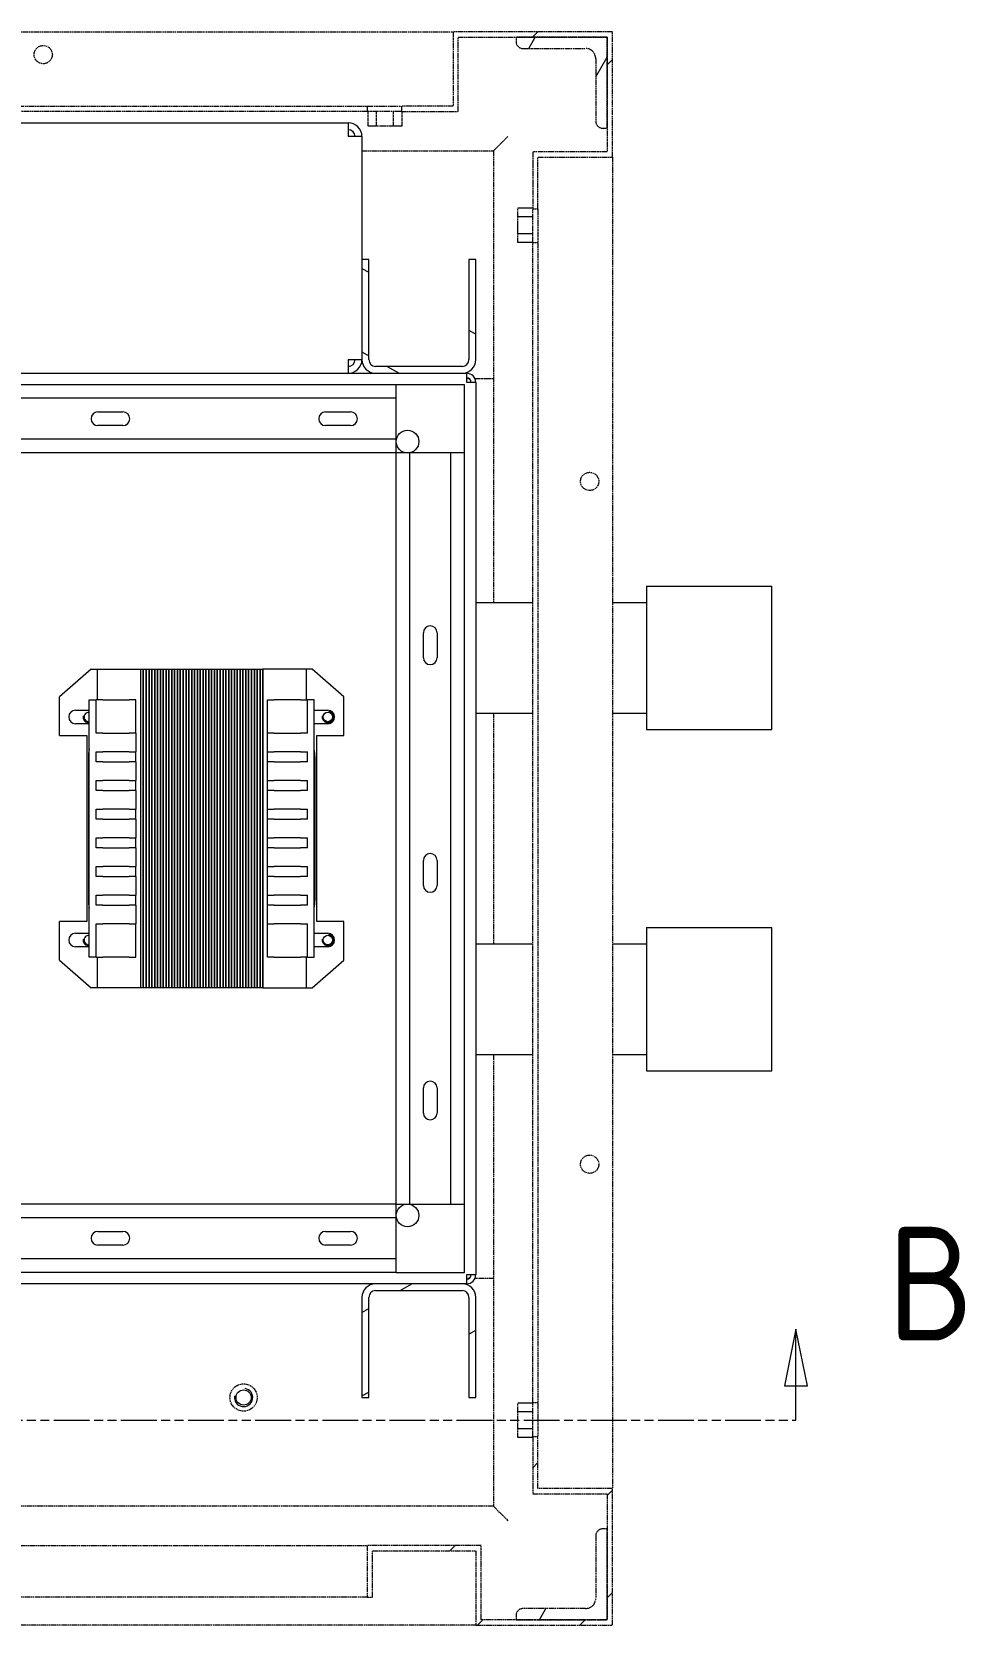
# Model space of a CAD drawing. Header units: millimetres. Extents: x 0 to 8410, y 0 to 5940.
# Drawn here: x 4252 to 4662, y 3684 to 4384 of the extents above; entities that cross this region are included whole.
import ezdxf

# ---------------------------------------------------------------- set-up
doc = ezdxf.new("R2010")
doc.units = ezdxf.units.MM
doc.header["$LTSCALE"] = 10
doc.linetypes.add('CHAIN', pattern=[0.3543, 0.2362, -0.0295, 0.0591, -0.0295])
doc.linetypes.add('DOUBLE_DASH_CHAIN', pattern=[1.2403, 0.6614, -0.0827, 0.1654, -0.0827, 0.1654, -0.0827])
for name, color, linetype, lineweight, true_color in [('가시적인 것(ISO)', 3, 'Continuous', 5, 0x00ff00), ('가시적인 좁은 것(ISO)', 3, 'Continuous', 5, 0x00ff00), ('참조(ISO)', 6, 'DOUBLE_DASH_CHAIN', 5, 0xff00ff)]:
    doc.layers.add(name, color=color, linetype=linetype, lineweight=lineweight, true_color=true_color)
doc.layers.add('단면선(ISO)', color=7, linetype='CHAIN', lineweight=5)
doc.layers.add('해치(ISO)', color=7, linetype='Continuous', lineweight=5)
doc.styles.add('부품번호텍스트_PSTEK_POSCO', font='isocp.shx')

# ---------------------------------------------------------------- blocks, each defined once
blk = doc.blocks.new('2dTransSection1')
at = {"layer": '단면선(ISO)', "linetype": 'Continuous'}
for p, q in [((458.761, 381.45), (458.261, 378.95)), ((458.761, 378.95), (458.761, 381.45)), ((459.261, 378.95), (458.761, 381.45)), ((458.261, 378.95), (459.261, 378.95)), ((458.761, 377.45), (458.761, 378.95)), ((458.601, 377.45), (458.761, 377.45))]:
    blk.add_line(p, q, dxfattribs=at)
at = {"layer": '단면선(ISO)', "linetype": 'DOUBLE_DASH_CHAIN', "ltscale": 0.237772}
blk.add_line((311.147, 377.45), (458.761, 377.45), dxfattribs=at)
at = {"layer": '단면선(ISO)', "linetype": 'Continuous', "flags": 128}
blk.add_lwpolyline([(459.261, 378.95), (458.761, 381.45), (458.261, 378.95), (459.261, 378.95)], dxfattribs=at)
at = {"layer": '단면선(ISO)'}
blk.add_solid([(459.261, 378.95), (458.761, 381.45), (458.261, 378.95), (459.261, 378.95)], dxfattribs=at)
at = {"layer": '단면선(ISO)', "insert": (462.781, 380.95), "char_height": 5, "attachment_point": 7, "style": '부품번호텍스트_PSTEK_POSCO'}
blk.add_mtext('B', dxfattribs=at)

msp = doc.modelspace()

# ---------------------------------------------------------------- hatches: boundary and pattern name
at = {"layer": '해치(ISO)'}
h = msp.add_hatch(dxfattribs=at)
h.set_pattern_fill('ANSI31', color=256, scale=254, style=0)
h.set_pattern_definition([(45, (0, 0), (-22.45064, 22.45064), [])])
h.paths.add_polyline_path([(4439.29, 4349.43), (4439.29, 4382.13), (4464.69, 4382.13), (4504.69, 4382.13), (4504.69, 4342.13), (4504.69, 4331.73), (4471.99, 4331.73), (4471.99, 4306.73), (4474.29, 4306.73), (4474.29, 4329.43), (4506.99, 4329.43), (4506.99, 4384.43), (4436.99, 4384.43), (4436.99, 4351.73), (4414.29, 4351.73), (4414.29, 4349.43)])
h.paths.add_polyline_path([(3241.99, 4331.73), (3209.29, 4331.73), (3209.29, 4342.13), (3209.29, 4382.13), (3249.29, 4382.13), (3274.69, 4382.13), (3274.69, 4349.43), (3299.69, 4349.43), (3299.69, 4351.73), (3276.99, 4351.73), (3276.99, 4384.43), (3206.99, 4384.43), (3206.99, 4329.43), (3239.69, 4329.43), (3239.69, 4306.73), (3241.99, 4306.73)])
h.paths.add_polyline_path([(4449.29, 3686.73), (4449.29, 3719.43), (4399.29, 3719.43), (4399.29, 3696.73), (4401.59, 3696.73), (4401.59, 3717.13), (4446.99, 3717.13), (4446.99, 3684.43), (4506.99, 3684.43), (4506.99, 3744.43), (4474.29, 3744.43), (4474.29, 3767.13), (4471.99, 3767.13), (4471.99, 3742.13), (4504.69, 3742.13), (4504.69, 3726.73), (4504.69, 3686.73), (4464.69, 3686.73)])
h.paths.add_polyline_path([(3264.69, 3719.43), (3264.69, 3686.73), (3249.29, 3686.73), (3209.29, 3686.73), (3209.29, 3726.73), (3209.29, 3742.13), (3241.99, 3742.13), (3241.99, 3767.13), (3239.69, 3767.13), (3239.69, 3744.43), (3206.99, 3744.43), (3206.99, 3684.43), (3266.99, 3684.43), (3266.99, 3717.13), (3312.39, 3717.13), (3312.39, 3696.73), (3314.69, 3696.73), (3314.69, 3719.43), (3299.69, 3719.43)])
h = msp.add_hatch(dxfattribs=at)
h.set_pattern_fill('ANSI31', color=256, scale=254, angle=14.99998, style=0)
h.set_pattern_definition([(60, (0, 0), (-27.4963, 15.87501), [])])
edge = h.paths.add_edge_path()
edge.add_line((3209.29, 3686.73), (3249.29, 3686.73))
edge.add_line((3249.29, 3686.73), (3249.29, 3688.73))
edge.add_ellipse((3246.29, 3688.73), major_axis=(3, 0), ratio=1, start_angle=0, end_angle=90)
edge.add_line((3246.29, 3691.73), (3218.79, 3691.73))
edge.add_ellipse((3218.79, 3696.23), major_axis=(0, -4.5), ratio=1, start_angle=270, end_angle=360, ccw=False)
edge.add_line((3214.29, 3696.23), (3214.29, 3723.73))
edge.add_ellipse((3211.29, 3723.73), major_axis=(3, 0), ratio=1, start_angle=0, end_angle=90)
edge.add_line((3211.29, 3726.73), (3209.29, 3726.73))
edge.add_line((3209.29, 3726.73), (3209.29, 3686.73))
edge = h.paths.add_edge_path()
edge.add_ellipse((4495.19, 3696.23), major_axis=(4.5, 0), ratio=1, start_angle=270, end_angle=360)
edge.add_line((4499.69, 3696.23), (4499.69, 3723.73))
edge.add_ellipse((4502.69, 3723.73), major_axis=(0, 3), ratio=1, start_angle=0, end_angle=90, ccw=False)
edge.add_line((4502.69, 3726.73), (4504.69, 3726.73))
edge.add_line((4504.69, 3726.73), (4504.69, 3686.73))
edge.add_line((4504.69, 3686.73), (4464.69, 3686.73))
edge.add_line((4464.69, 3686.73), (4464.69, 3688.73))
edge.add_ellipse((4467.69, 3688.73), major_axis=(0, 3), ratio=1, start_angle=0, end_angle=90, ccw=False)
edge.add_line((4467.69, 3691.73), (4495.19, 3691.73))
edge = h.paths.add_edge_path()
edge.add_ellipse((3218.79, 4372.63), major_axis=(-4.5, 0), ratio=1, start_angle=270, end_angle=360)
edge.add_line((3214.29, 4372.63), (3214.29, 4345.13))
edge.add_ellipse((3211.29, 4345.13), major_axis=(0, -3), ratio=1, start_angle=0, end_angle=90, ccw=False)
edge.add_line((3211.29, 4342.13), (3209.29, 4342.13))
edge.add_line((3209.29, 4342.13), (3209.29, 4382.13))
edge.add_line((3209.29, 4382.13), (3249.29, 4382.13))
edge.add_line((3249.29, 4382.13), (3249.29, 4380.13))
edge.add_ellipse((3246.29, 4380.13), major_axis=(0, -3), ratio=1, start_angle=0, end_angle=90, ccw=False)
edge.add_line((3246.29, 4377.13), (3218.79, 4377.13))
edge = h.paths.add_edge_path()
edge.add_line((4467.69, 4377.13), (4495.19, 4377.13))
edge.add_ellipse((4495.19, 4372.63), major_axis=(0, 4.5), ratio=1, start_angle=270, end_angle=360, ccw=False)
edge.add_line((4499.69, 4372.63), (4499.69, 4345.13))
edge.add_ellipse((4502.69, 4345.13), major_axis=(-3, 0), ratio=1, start_angle=0, end_angle=90)
edge.add_line((4502.69, 4342.13), (4504.69, 4342.13))
edge.add_line((4504.69, 4342.13), (4504.69, 4382.13))
edge.add_line((4504.69, 4382.13), (4464.69, 4382.13))
edge.add_line((4464.69, 4382.13), (4464.69, 4380.13))
edge.add_ellipse((4467.69, 4380.13), major_axis=(-3, 0), ratio=1, start_angle=0, end_angle=90)
h = msp.add_hatch(dxfattribs=at)
h.set_pattern_fill('ANSI31', color=256, scale=254, angle=105.00025, style=0)
h.set_pattern_definition([(150.00025, (0, 0), (-15.87488, -27.49637), [])])
edge = h.paths.add_edge_path()
edge.add_line((4399.99, 4284.43), (4396.99, 4284.43))
edge.add_line((4396.99, 4284.43), (4396.99, 4240.43))
edge.add_ellipse((4402.99, 4240.43), major_axis=(-6, 0), ratio=1, start_angle=0, end_angle=90)
edge.add_line((4402.99, 4234.43), (4440.99, 4234.43))
edge.add_ellipse((4440.99, 4240.43), major_axis=(0, -6), ratio=1, start_angle=0, end_angle=90)
edge.add_line((4446.99, 4240.43), (4446.99, 4284.43))
edge.add_line((4446.99, 4284.43), (4443.99, 4284.43))
edge.add_line((4443.99, 4284.43), (4443.99, 4240.43))
edge.add_ellipse((4440.99, 4240.43), major_axis=(3, 0), ratio=1, start_angle=270, end_angle=360, ccw=False)
edge.add_line((4440.99, 4237.43), (4402.99, 4237.43))
edge.add_ellipse((4402.99, 4240.43), major_axis=(0, -3), ratio=1, start_angle=270, end_angle=360, ccw=False)
edge.add_line((4399.99, 4240.43), (4399.99, 4284.43))
h = msp.add_hatch(dxfattribs=at)
h.set_pattern_fill('ANSI31', color=256, scale=254, angle=-14.99998, style=0)
h.set_pattern_definition([(30, (0, 0), (-15.87501, 27.4963), [])])
edge = h.paths.add_edge_path()
edge.add_line((4443.99, 3784.43), (4446.99, 3784.43))
edge.add_line((4446.99, 3784.43), (4446.99, 3828.43))
edge.add_ellipse((4440.99, 3828.43), major_axis=(6, 0), ratio=1, start_angle=0, end_angle=90)
edge.add_line((4440.99, 3834.43), (4402.99, 3834.43))
edge.add_ellipse((4402.99, 3828.43), major_axis=(0, 6), ratio=1, start_angle=0, end_angle=90)
edge.add_line((4396.99, 3828.43), (4396.99, 3784.43))
edge.add_line((4396.99, 3784.43), (4399.99, 3784.43))
edge.add_line((4399.99, 3784.43), (4399.99, 3828.43))
edge.add_ellipse((4402.99, 3828.43), major_axis=(-3, 0), ratio=1, start_angle=270, end_angle=360, ccw=False)
edge.add_line((4402.99, 3831.43), (4440.99, 3831.43))
edge.add_ellipse((4440.99, 3828.43), major_axis=(0, 3), ratio=1, start_angle=270, end_angle=360, ccw=False)
edge.add_line((4443.99, 3828.43), (4443.99, 3784.43))

# ---------------------------------------------------------------- linework, layer by layer
at = {"layer": '가시적인 것(ISO)'}
for p, q in [((4164.59, 4344.43), (4390.99, 4344.43)), ((4390.99, 4344.43), (4390.99, 4338.43)), ((4396.99, 4338.43), (4390.99, 4338.43)), ((4396.99, 4338.43), (4396.99, 4284.43)), ((4399.99, 4284.43), (4396.99, 4284.43)), ((4396.99, 4284.43), (4396.99, 4240.43)), ((4399.99, 4240.43), (4399.99, 4284.43)), ((4446.99, 4284.43), (4443.99, 4284.43)), ((4443.99, 4284.43), (4443.99, 4240.43)), ((4446.99, 4240.43), (4446.99, 4284.43)), ((4390.99, 4240.43), (4396.99, 4240.43)), ((4390.99, 4240.43), (4390.99, 4234.43)), ((4440.99, 4237.43), (4402.99, 4237.43)), ((3310.99, 4234.43), (4402.99, 4234.43)), ((4411.99, 4229.43), (3861.99, 4229.43)), ((4402.99, 4234.43), (4440.99, 4234.43)), ((4441.99, 4229.43), (4411.99, 4229.43)), ((4411.99, 4223.43), (4411.99, 4229.43)), ((4440.99, 4234.43), (4442.99, 4234.43)), ((4441.99, 4199.43), (4441.99, 4229.43)), ((4442.99, 4230.43), (4442.99, 4234.43)), ((4446.99, 4230.43), (4442.99, 4230.43)), ((4446.99, 4230.43), (4446.99, 3838.43)), ((4411.99, 4223.43), (3861.99, 4223.43)), ((4411.99, 4205.43), (4411.99, 4223.43)), ((4280.99, 4217.43), (4291.99, 4217.43)), ((4380.99, 4217.43), (4391.99, 4217.43)), ((4291.99, 4211.43), (4280.99, 4211.43)), ((4391.99, 4211.43), (4380.99, 4211.43)), ((4411.99, 4205.43), (3861.99, 4205.43)), ((4411.99, 4199.43), (4411.99, 4205.43)), ((4411.99, 4199.43), (3861.99, 4199.43)), ((4417.99, 4199.43), (4411.99, 4199.43)), ((4411.99, 3869.43), (4411.99, 4199.43)), ((4435.99, 4199.43), (4417.99, 4199.43)), ((4417.99, 3869.43), (4417.99, 4199.43)), ((4441.99, 4199.43), (4435.99, 4199.43)), ((4435.99, 3869.43), (4435.99, 4199.43)), ((4441.99, 3869.43), (4441.99, 4199.43)), ((4521.99, 4140.93), (4521.99, 4077.93)), ((4521.99, 4140.93), (4576.99, 4140.93)), ((4576.99, 4077.93), (4576.99, 4140.93)), ((4446.99, 4133.73), (4471.99, 4133.73)), ((4506.99, 4133.73), (4521.99, 4133.73)), ((4423.99, 4109.43), (4423.99, 4120.43)), ((4429.99, 4120.43), (4429.99, 4109.43)), ((4278.09, 4104.43), (4264.09, 4092.23)), ((4278.09, 4104.43), (4280.69, 4104.43)), ((4280.69, 4104.43), (4299.69, 4104.43)), ((4280.69, 4104.43), (4280.69, 4090.93)), ((4299.69, 4104.43), (4299.69, 3964.43)), ((4299.69, 4104.43), (4300.94, 4104.43)), ((4300.94, 4104.43), (4302.19, 4104.43)), ((4300.94, 4104.43), (4300.94, 3964.43)), ((4300.94, 3964.43), (4300.94, 4104.43)), ((4302.19, 4104.43), (4303.44, 4104.43)), ((4302.19, 4104.43), (4302.19, 3964.43)), ((4302.19, 3964.43), (4302.19, 4104.43)), ((4303.44, 4104.43), (4304.69, 4104.43)), ((4303.44, 4104.43), (4303.44, 3964.43)), ((4303.44, 3964.43), (4303.44, 4104.43)), ((4304.69, 4104.43), (4305.94, 4104.43)), ((4304.69, 4104.43), (4304.69, 3964.43)), ((4304.69, 3964.43), (4304.69, 4104.43)), ((4305.94, 4104.43), (4307.19, 4104.43)), ((4305.94, 4104.43), (4305.94, 3964.43)), ((4305.94, 3964.43), (4305.94, 4104.43)), ((4307.19, 4104.43), (4308.44, 4104.43)), ((4307.19, 4104.43), (4307.19, 3964.43)), ((4307.19, 3964.43), (4307.19, 4104.43)), ((4308.44, 4104.43), (4309.69, 4104.43)), ((4308.44, 4104.43), (4308.44, 3964.43)), ((4308.44, 3964.43), (4308.44, 4104.43)), ((4309.69, 4104.43), (4310.94, 4104.43)), ((4309.69, 4104.43), (4309.69, 3964.43)), ((4309.69, 3964.43), (4309.69, 4104.43)), ((4310.94, 3964.43), (4310.94, 4104.43)), ((4310.95, 4104.43), (4312.2, 4104.43)), ((4310.95, 4104.43), (4310.95, 3964.43)), ((4312.2, 4104.43), (4313.45, 4104.43)), ((4312.2, 4104.43), (4312.2, 3964.43)), ((4312.2, 3964.43), (4312.2, 4104.43)), ((4313.45, 4104.43), (4314.7, 4104.43)), ((4313.45, 4104.43), (4313.45, 3964.43)), ((4313.45, 3964.43), (4313.45, 4104.43)), ((4314.7, 4104.43), (4315.95, 4104.43)), ((4314.7, 4104.43), (4314.7, 3964.43)), ((4314.7, 3964.43), (4314.7, 4104.43)), ((4315.95, 4104.43), (4317.2, 4104.43)), ((4315.95, 4104.43), (4315.95, 3964.43)), ((4315.95, 3964.43), (4315.95, 4104.43)), ((4317.2, 4104.43), (4318.45, 4104.43)), ((4317.2, 4104.43), (4317.2, 3964.43)), ((4317.2, 3964.43), (4317.2, 4104.43)), ((4318.45, 4104.43), (4319.7, 4104.43)), ((4318.45, 4104.43), (4318.45, 3964.43)), ((4318.45, 3964.43), (4318.45, 4104.43)), ((4319.7, 4104.43), (4320.95, 4104.43)), ((4319.7, 4104.43), (4319.7, 3964.43)), ((4319.7, 3964.43), (4319.7, 4104.43)), ((4320.95, 4104.43), (4322.2, 4104.43)), ((4320.95, 4104.43), (4320.95, 3964.43)), ((4320.95, 3964.43), (4320.95, 4104.43)), ((4322.2, 4104.43), (4323.45, 4104.43)), ((4322.2, 4104.43), (4322.2, 3964.43)), ((4322.2, 3964.43), (4322.2, 4104.43)), ((4323.45, 4104.43), (4324.7, 4104.43)), ((4323.45, 4104.43), (4323.45, 3964.43)), ((4323.45, 3964.43), (4323.45, 4104.43)), ((4324.7, 4104.43), (4325.95, 4104.43)), ((4324.7, 4104.43), (4324.7, 3964.43)), ((4324.7, 3964.43), (4324.7, 4104.43)), ((4325.95, 4104.43), (4327.2, 4104.43)), ((4325.95, 4104.43), (4325.95, 3964.43)), ((4325.95, 3964.43), (4325.95, 4104.43)), ((4327.2, 4104.43), (4328.45, 4104.43)), ((4327.2, 4104.43), (4327.2, 3964.43)), ((4327.2, 3964.43), (4327.2, 4104.43)), ((4328.45, 4104.43), (4329.7, 4104.43)), ((4328.45, 4104.43), (4328.45, 3964.43)), ((4328.45, 3964.43), (4328.45, 4104.43)), ((4329.7, 4104.43), (4330.95, 4104.43)), ((4329.7, 4104.43), (4329.7, 3964.43)), ((4329.7, 3964.43), (4329.7, 4104.43)), ((4330.95, 4104.43), (4332.2, 4104.43)), ((4330.95, 4104.43), (4330.95, 3964.43)), ((4330.95, 3964.43), (4330.95, 4104.43)), ((4332.2, 4104.43), (4333.45, 4104.43)), ((4332.2, 4104.43), (4332.2, 3964.43)), ((4332.2, 3964.43), (4332.2, 4104.43)), ((4333.45, 4104.43), (4334.7, 4104.43)), ((4333.45, 4104.43), (4333.45, 3964.43)), ((4333.45, 3964.43), (4333.45, 4104.43)), ((4334.7, 4104.43), (4335.95, 4104.43)), ((4334.7, 4104.43), (4334.7, 3964.43)), ((4334.7, 3964.43), (4334.7, 4104.43)), ((4335.95, 3964.43), (4335.95, 4104.43)), ((4335.96, 4104.43), (4337.21, 4104.43)), ((4335.96, 4104.43), (4335.96, 3964.43)), ((4337.21, 4104.43), (4338.46, 4104.43)), ((4337.21, 4104.43), (4337.21, 3964.43)), ((4337.21, 3964.43), (4337.21, 4104.43)), ((4338.46, 4104.43), (4339.71, 4104.43)), ((4338.46, 4104.43), (4338.46, 3964.43)), ((4338.46, 3964.43), (4338.46, 4104.43)), ((4339.71, 4104.43), (4340.96, 4104.43)), ((4339.71, 4104.43), (4339.71, 3964.43)), ((4339.71, 3964.43), (4339.71, 4104.43)), ((4340.96, 4104.43), (4342.21, 4104.43)), ((4340.96, 4104.43), (4340.96, 3964.43)), ((4340.96, 3964.43), (4340.96, 4104.43)), ((4342.21, 4104.43), (4343.46, 4104.43)), ((4342.21, 4104.43), (4342.21, 3964.43)), ((4342.21, 3964.43), (4342.21, 4104.43)), ((4343.46, 4104.43), (4344.71, 4104.43)), ((4343.46, 4104.43), (4343.46, 3964.43)), ((4343.46, 3964.43), (4343.46, 4104.43)), ((4344.71, 4104.43), (4345.96, 4104.43)), ((4344.71, 4104.43), (4344.71, 3964.43)), ((4344.71, 3964.43), (4344.71, 4104.43)), ((4345.96, 4104.43), (4347.21, 4104.43)), ((4345.96, 4104.43), (4345.96, 3964.43)), ((4345.96, 3964.43), (4345.96, 4104.43)), ((4347.21, 4104.43), (4348.46, 4104.43)), ((4347.21, 4104.43), (4347.21, 3964.43)), ((4347.21, 3964.43), (4347.21, 4104.43)), ((4348.46, 4104.43), (4349.71, 4104.43)), ((4348.46, 4104.43), (4348.46, 3964.43)), ((4348.46, 3964.43), (4348.46, 4104.43)), ((4349.71, 4104.43), (4350.96, 4104.43)), ((4349.71, 4104.43), (4349.71, 3964.43)), ((4349.71, 3964.43), (4349.71, 4104.43)), ((4350.96, 4104.43), (4352.21, 4104.43)), ((4350.96, 4104.43), (4350.96, 3964.43)), ((4350.96, 3964.43), (4350.96, 4104.43)), ((4352.21, 4104.43), (4353.46, 4104.43)), ((4352.21, 4104.43), (4352.21, 3964.43)), ((4352.21, 3964.43), (4352.21, 4104.43)), ((4353.46, 3964.43), (4353.46, 4104.43)), ((4372.49, 4104.43), (4353.49, 4104.43)), ((4353.49, 4104.43), (4353.49, 3964.43)), ((4372.49, 4104.43), (4372.49, 4090.93)), ((4375.09, 4104.43), (4372.49, 4104.43)), ((4389.09, 4092.23), (4375.09, 4104.43)), ((4264.09, 4075.28), (4264.09, 4092.23)), ((4277.19, 4090.93), (4280.19, 4090.93)), ((4277.19, 3977.93), (4277.19, 4090.93)), ((4280.19, 4076.33), (4280.19, 4090.93)), ((4283.19, 4090.93), (4280.19, 4090.93)), ((4283.19, 4090.93), (4294.69, 4090.93)), ((4297.69, 4090.93), (4294.69, 4090.93)), ((4297.69, 4076.33), (4297.69, 4090.93)), ((4355.49, 4076.33), (4355.49, 4090.93)), ((4355.49, 4090.93), (4358.49, 4090.93)), ((4369.99, 4090.93), (4358.49, 4090.93)), ((4369.99, 4090.93), (4372.99, 4090.93)), ((4372.99, 4076.33), (4372.99, 4090.93)), ((4375.99, 4090.93), (4372.99, 4090.93)), ((4375.99, 3977.93), (4375.99, 4090.93)), ((4389.09, 4075.28), (4389.09, 4092.23)), ((4271.19, 4086.43), (4277.19, 4086.43)), ((4300.94, 4083.73), (4300.94, 4083.73)), ((4302.19, 4083.73), (4302.19, 4083.73)), ((4303.44, 4083.73), (4303.44, 4083.73)), ((4304.69, 4083.73), (4304.69, 4083.73)), ((4305.94, 4083.73), (4305.94, 4083.73)), ((4307.19, 4083.73), (4307.19, 4083.73)), ((4308.44, 4083.73), (4308.44, 4083.73)), ((4309.69, 4083.73), (4309.69, 4083.73)), ((4310.95, 4083.73), (4310.94, 4083.73)), ((4312.2, 4083.73), (4312.2, 4083.73)), ((4313.45, 4083.73), (4313.45, 4083.73)), ((4314.7, 4083.73), (4314.7, 4083.73)), ((4315.95, 4083.73), (4315.95, 4083.73)), ((4317.2, 4083.73), (4317.2, 4083.73)), ((4318.45, 4083.73), (4318.45, 4083.73)), ((4319.7, 4083.73), (4319.7, 4083.73)), ((4320.95, 4083.73), (4320.95, 4083.73)), ((4322.2, 4083.73), (4322.2, 4083.73)), ((4323.45, 4083.73), (4323.45, 4083.73)), ((4324.7, 4083.73), (4324.7, 4083.73)), ((4325.95, 4083.73), (4325.95, 4083.73)), ((4327.2, 4083.73), (4327.2, 4083.73)), ((4328.45, 4083.73), (4328.45, 4083.73)), ((4329.7, 4083.73), (4329.7, 4083.73)), ((4330.95, 4083.73), (4330.95, 4083.73)), ((4332.2, 4083.73), (4332.2, 4083.73)), ((4333.45, 4083.73), (4333.45, 4083.73)), ((4334.7, 4083.73), (4334.7, 4083.73)), ((4335.96, 4083.73), (4335.95, 4083.73)), ((4337.21, 4083.73), (4337.21, 4083.73)), ((4338.46, 4083.73), (4338.46, 4083.73)), ((4339.71, 4083.73), (4339.71, 4083.73)), ((4340.96, 4083.73), (4340.96, 4083.73)), ((4342.21, 4083.73), (4342.21, 4083.73)), ((4343.46, 4083.73), (4343.46, 4083.73)), ((4344.71, 4083.73), (4344.71, 4083.73)), ((4345.96, 4083.73), (4345.96, 4083.73)), ((4347.21, 4083.73), (4347.21, 4083.73)), ((4348.46, 4083.73), (4348.46, 4083.73)), ((4349.71, 4083.73), (4349.71, 4083.73)), ((4350.96, 4083.73), (4350.96, 4083.73)), ((4352.21, 4083.73), (4352.21, 4083.73)), ((4353.49, 4083.73), (4353.46, 4083.73)), ((4375.99, 4086.43), (4381.99, 4086.43)), ((4446.99, 4085.13), (4471.99, 4085.13)), ((4506.99, 4085.13), (4521.99, 4085.13)), ((4264.09, 4075.28), (4276.09, 4075.28)), ((4277.19, 4080.43), (4271.19, 4080.43)), ((4276.09, 4075.28), (4276.09, 3993.58)), ((4283.19, 4076.33), (4280.19, 4076.33)), ((4283.19, 4076.33), (4294.69, 4076.33)), ((4297.69, 4076.33), (4294.69, 4076.33)), ((4297.69, 4076.33), (4297.69, 4068.13)), ((4358.49, 4076.33), (4355.49, 4076.33)), ((4355.49, 4068.13), (4355.49, 4076.33)), ((4358.49, 4076.33), (4369.99, 4076.33)), ((4372.99, 4076.33), (4369.99, 4076.33)), ((4381.99, 4080.43), (4375.99, 4080.43)), ((4377.09, 4075.28), (4389.09, 4075.28)), ((4377.09, 3993.58), (4377.09, 4075.28)), ((4521.99, 4077.93), (4576.99, 4077.93)), ((4280.19, 4068.13), (4283.19, 4068.13)), ((4280.19, 4063.73), (4280.19, 4068.13)), ((4294.69, 4068.13), (4283.19, 4068.13)), ((4294.69, 4068.13), (4297.69, 4068.13)), ((4297.69, 4063.73), (4297.69, 4068.13)), ((4355.49, 4068.13), (4358.49, 4068.13)), ((4355.49, 4063.73), (4355.49, 4068.13)), ((4369.99, 4068.13), (4358.49, 4068.13)), ((4369.99, 4068.13), (4372.99, 4068.13)), ((4372.99, 4063.73), (4372.99, 4068.13)), ((4276.82, 4065.73), (4276.82, 4003.13)), ((4283.19, 4063.73), (4280.19, 4063.73)), ((4283.19, 4063.73), (4294.69, 4063.73)), ((4297.69, 4063.73), (4294.69, 4063.73)), ((4297.69, 4063.73), (4297.69, 4055.53)), ((4358.49, 4063.73), (4355.49, 4063.73)), ((4355.49, 4055.53), (4355.49, 4063.73)), ((4358.49, 4063.73), (4369.99, 4063.73)), ((4372.99, 4063.73), (4369.99, 4063.73)), ((4376.37, 4003.13), (4376.37, 4065.73)), ((4280.19, 4055.53), (4283.19, 4055.53)), ((4280.19, 4051.13), (4280.19, 4055.53)), ((4294.69, 4055.53), (4283.19, 4055.53)), ((4294.69, 4055.53), (4297.69, 4055.53)), ((4297.69, 4051.13), (4297.69, 4055.53)), ((4355.49, 4055.53), (4358.49, 4055.53)), ((4355.49, 4051.13), (4355.49, 4055.53)), ((4369.99, 4055.53), (4358.49, 4055.53)), ((4369.99, 4055.53), (4372.99, 4055.53)), ((4372.99, 4051.13), (4372.99, 4055.53)), ((4283.19, 4051.13), (4280.19, 4051.13)), ((4283.19, 4051.13), (4294.69, 4051.13)), ((4297.69, 4051.13), (4294.69, 4051.13)), ((4297.69, 4051.13), (4297.69, 4042.93)), ((4358.49, 4051.13), (4355.49, 4051.13)), ((4355.49, 4042.93), (4355.49, 4051.13)), ((4358.49, 4051.13), (4369.99, 4051.13)), ((4372.99, 4051.13), (4369.99, 4051.13)), ((4280.19, 4042.93), (4283.19, 4042.93)), ((4280.19, 4038.53), (4280.19, 4042.93)), ((4294.69, 4042.93), (4283.19, 4042.93)), ((4294.69, 4042.93), (4297.69, 4042.93)), ((4297.69, 4038.53), (4297.69, 4042.93)), ((4355.49, 4042.93), (4358.49, 4042.93)), ((4355.49, 4038.53), (4355.49, 4042.93)), ((4369.99, 4042.93), (4358.49, 4042.93)), ((4369.99, 4042.93), (4372.99, 4042.93)), ((4372.99, 4038.53), (4372.99, 4042.93)), ((4283.19, 4038.53), (4280.19, 4038.53)), ((4283.19, 4038.53), (4294.69, 4038.53)), ((4297.69, 4038.53), (4294.69, 4038.53)), ((4297.69, 4038.53), (4297.69, 4030.33)), ((4358.49, 4038.53), (4355.49, 4038.53)), ((4355.49, 4030.33), (4355.49, 4038.53)), ((4358.49, 4038.53), (4369.99, 4038.53)), ((4372.99, 4038.53), (4369.99, 4038.53)), ((4280.19, 4025.93), (4280.19, 4030.33)), ((4280.19, 4030.33), (4283.19, 4030.33)), ((4283.19, 4025.93), (4280.19, 4025.93)), ((4294.69, 4030.33), (4283.19, 4030.33)), ((4283.19, 4025.93), (4294.69, 4025.93)), ((4294.69, 4030.33), (4297.69, 4030.33)), ((4297.69, 4025.93), (4294.69, 4025.93)), ((4297.69, 4025.93), (4297.69, 4030.33)), ((4297.69, 4025.93), (4297.69, 4017.73)), ((4355.49, 4030.33), (4358.49, 4030.33)), ((4355.49, 4025.93), (4355.49, 4030.33)), ((4358.49, 4025.93), (4355.49, 4025.93)), ((4355.49, 4017.73), (4355.49, 4025.93)), ((4369.99, 4030.33), (4358.49, 4030.33)), ((4358.49, 4025.93), (4369.99, 4025.93)), ((4369.99, 4030.33), (4372.99, 4030.33)), ((4372.99, 4025.93), (4369.99, 4025.93)), ((4372.99, 4025.93), (4372.99, 4030.33)), ((4423.99, 4009.43), (4423.99, 4020.43)), ((4429.99, 4020.43), (4429.99, 4009.43)), ((4280.19, 4017.73), (4283.19, 4017.73)), ((4280.19, 4013.33), (4280.19, 4017.73)), ((4283.19, 4013.33), (4280.19, 4013.33)), ((4294.69, 4017.73), (4283.19, 4017.73)), ((4283.19, 4013.33), (4294.69, 4013.33)), ((4294.69, 4017.73), (4297.69, 4017.73)), ((4297.69, 4013.33), (4294.69, 4013.33)), ((4297.69, 4013.33), (4297.69, 4017.73)), ((4297.69, 4013.33), (4297.69, 4005.13)), ((4355.49, 4017.73), (4358.49, 4017.73)), ((4355.49, 4013.33), (4355.49, 4017.73)), ((4358.49, 4013.33), (4355.49, 4013.33)), ((4355.49, 4005.13), (4355.49, 4013.33)), ((4369.99, 4017.73), (4358.49, 4017.73)), ((4358.49, 4013.33), (4369.99, 4013.33)), ((4369.99, 4017.73), (4372.99, 4017.73)), ((4372.99, 4013.33), (4369.99, 4013.33)), ((4372.99, 4013.33), (4372.99, 4017.73)), ((4280.19, 4005.13), (4283.19, 4005.13)), ((4280.19, 4000.73), (4280.19, 4005.13)), ((4294.69, 4005.13), (4283.19, 4005.13)), ((4294.69, 4005.13), (4297.69, 4005.13)), ((4297.69, 4000.73), (4297.69, 4005.13)), ((4355.49, 4005.13), (4358.49, 4005.13)), ((4355.49, 4000.73), (4355.49, 4005.13)), ((4369.99, 4005.13), (4358.49, 4005.13)), ((4369.99, 4005.13), (4372.99, 4005.13)), ((4372.99, 4000.73), (4372.99, 4005.13)), ((4283.19, 4000.73), (4280.19, 4000.73)), ((4283.19, 4000.73), (4294.69, 4000.73)), ((4297.69, 4000.73), (4294.69, 4000.73)), ((4297.69, 4000.73), (4297.69, 3992.53)), ((4358.49, 4000.73), (4355.49, 4000.73)), ((4355.49, 3992.53), (4355.49, 4000.73)), ((4358.49, 4000.73), (4369.99, 4000.73)), ((4372.99, 4000.73), (4369.99, 4000.73)), ((4264.09, 3976.63), (4264.09, 3993.58)), ((4276.09, 3993.58), (4264.09, 3993.58)), ((4280.19, 3992.53), (4283.19, 3992.53)), ((4280.19, 3977.93), (4280.19, 3992.53)), ((4294.69, 3992.53), (4283.19, 3992.53)), ((4294.69, 3992.53), (4297.69, 3992.53)), ((4297.69, 3977.93), (4297.69, 3992.53)), ((4355.49, 3992.53), (4358.49, 3992.53)), ((4355.49, 3977.93), (4355.49, 3992.53)), ((4369.99, 3992.53), (4358.49, 3992.53)), ((4369.99, 3992.53), (4372.99, 3992.53)), ((4372.99, 3977.93), (4372.99, 3992.53)), ((4389.09, 3993.58), (4377.09, 3993.58)), ((4389.09, 3976.63), (4389.09, 3993.58)), ((4521.99, 3990.93), (4521.99, 3927.93)), ((4521.99, 3990.93), (4576.99, 3990.93)), ((4576.99, 3927.93), (4576.99, 3990.93)), ((4271.19, 3988.43), (4277.19, 3988.43)), ((4300.94, 3985.13), (4300.94, 3985.13)), ((4302.19, 3985.13), (4302.19, 3985.13)), ((4303.44, 3985.13), (4303.44, 3985.13)), ((4304.69, 3985.13), (4304.69, 3985.13)), ((4305.94, 3985.13), (4305.94, 3985.13)), ((4307.19, 3985.13), (4307.19, 3985.13)), ((4308.44, 3985.13), (4308.44, 3985.13)), ((4309.69, 3985.13), (4309.69, 3985.13)), ((4310.94, 3985.13), (4310.95, 3985.13)), ((4312.2, 3985.13), (4312.2, 3985.13)), ((4313.45, 3985.13), (4313.45, 3985.13)), ((4314.7, 3985.13), (4314.7, 3985.13)), ((4315.95, 3985.13), (4315.95, 3985.13)), ((4317.2, 3985.13), (4317.2, 3985.13)), ((4318.45, 3985.13), (4318.45, 3985.13)), ((4319.7, 3985.13), (4319.7, 3985.13)), ((4320.95, 3985.13), (4320.95, 3985.13)), ((4322.2, 3985.13), (4322.2, 3985.13)), ((4323.45, 3985.13), (4323.45, 3985.13)), ((4324.7, 3985.13), (4324.7, 3985.13)), ((4325.95, 3985.13), (4325.95, 3985.13)), ((4327.2, 3985.13), (4327.2, 3985.13)), ((4328.45, 3985.13), (4328.45, 3985.13)), ((4329.7, 3985.13), (4329.7, 3985.13)), ((4330.95, 3985.13), (4330.95, 3985.13)), ((4332.2, 3985.13), (4332.2, 3985.13)), ((4333.45, 3985.13), (4333.45, 3985.13)), ((4334.7, 3985.13), (4334.7, 3985.13)), ((4335.95, 3985.13), (4335.96, 3985.13)), ((4337.21, 3985.13), (4337.21, 3985.13)), ((4338.46, 3985.13), (4338.46, 3985.13)), ((4339.71, 3985.13), (4339.71, 3985.13)), ((4340.96, 3985.13), (4340.96, 3985.13)), ((4342.21, 3985.13), (4342.21, 3985.13)), ((4343.46, 3985.13), (4343.46, 3985.13)), ((4344.71, 3985.13), (4344.71, 3985.13)), ((4345.96, 3985.13), (4345.96, 3985.13)), ((4347.21, 3985.13), (4347.21, 3985.13)), ((4348.46, 3985.13), (4348.46, 3985.13)), ((4349.71, 3985.13), (4349.71, 3985.13)), ((4350.96, 3985.13), (4350.96, 3985.13)), ((4352.21, 3985.13), (4352.21, 3985.13)), ((4353.46, 3985.13), (4353.49, 3985.13)), ((4375.99, 3988.43), (4381.99, 3988.43)), ((4446.99, 3983.73), (4471.99, 3983.73)), ((4506.99, 3983.73), (4521.99, 3983.73)), ((4264.09, 3976.63), (4278.09, 3964.43)), ((4277.19, 3982.43), (4271.19, 3982.43)), ((4280.19, 3977.93), (4277.19, 3977.93)), ((4280.19, 3977.93), (4283.19, 3977.93)), ((4280.69, 3977.93), (4280.69, 3964.43)), ((4294.69, 3977.93), (4283.19, 3977.93)), ((4294.69, 3977.93), (4297.69, 3977.93)), ((4358.49, 3977.93), (4355.49, 3977.93)), ((4358.49, 3977.93), (4369.99, 3977.93)), ((4372.99, 3977.93), (4369.99, 3977.93)), ((4372.49, 3977.93), (4372.49, 3964.43)), ((4372.99, 3977.93), (4375.99, 3977.93)), ((4375.09, 3964.43), (4389.09, 3976.63)), ((4381.99, 3982.43), (4375.99, 3982.43)), ((4280.69, 3964.43), (4278.09, 3964.43)), ((4299.69, 3964.43), (4280.69, 3964.43)), ((4300.94, 3964.43), (4299.69, 3964.43)), ((4302.19, 3964.43), (4300.94, 3964.43)), ((4303.44, 3964.43), (4302.19, 3964.43)), ((4304.69, 3964.43), (4303.44, 3964.43)), ((4305.94, 3964.43), (4304.69, 3964.43)), ((4307.19, 3964.43), (4305.94, 3964.43)), ((4308.44, 3964.43), (4307.19, 3964.43)), ((4309.69, 3964.43), (4308.44, 3964.43)), ((4310.94, 3964.43), (4309.69, 3964.43)), ((4312.2, 3964.43), (4310.95, 3964.43)), ((4313.45, 3964.43), (4312.2, 3964.43)), ((4314.7, 3964.43), (4313.45, 3964.43)), ((4315.95, 3964.43), (4314.7, 3964.43)), ((4317.2, 3964.43), (4315.95, 3964.43)), ((4318.45, 3964.43), (4317.2, 3964.43)), ((4319.7, 3964.43), (4318.45, 3964.43)), ((4320.95, 3964.43), (4319.7, 3964.43)), ((4322.2, 3964.43), (4320.95, 3964.43)), ((4323.45, 3964.43), (4322.2, 3964.43)), ((4324.7, 3964.43), (4323.45, 3964.43)), ((4325.95, 3964.43), (4324.7, 3964.43)), ((4327.2, 3964.43), (4325.95, 3964.43)), ((4328.45, 3964.43), (4327.2, 3964.43)), ((4329.7, 3964.43), (4328.45, 3964.43)), ((4330.95, 3964.43), (4329.7, 3964.43)), ((4332.2, 3964.43), (4330.95, 3964.43)), ((4333.45, 3964.43), (4332.2, 3964.43)), ((4334.7, 3964.43), (4333.45, 3964.43)), ((4335.95, 3964.43), (4334.7, 3964.43)), ((4337.21, 3964.43), (4335.96, 3964.43)), ((4338.46, 3964.43), (4337.21, 3964.43)), ((4339.71, 3964.43), (4338.46, 3964.43)), ((4340.96, 3964.43), (4339.71, 3964.43)), ((4342.21, 3964.43), (4340.96, 3964.43)), ((4343.46, 3964.43), (4342.21, 3964.43)), ((4344.71, 3964.43), (4343.46, 3964.43)), ((4345.96, 3964.43), (4344.71, 3964.43)), ((4347.21, 3964.43), (4345.96, 3964.43)), ((4348.46, 3964.43), (4347.21, 3964.43)), ((4349.71, 3964.43), (4348.46, 3964.43)), ((4350.96, 3964.43), (4349.71, 3964.43)), ((4352.21, 3964.43), (4350.96, 3964.43)), ((4353.46, 3964.43), (4352.21, 3964.43)), ((4353.49, 3964.43), (4372.49, 3964.43)), ((4372.49, 3964.43), (4375.09, 3964.43)), ((4446.99, 3935.13), (4471.99, 3935.13)), ((4506.99, 3935.13), (4521.99, 3935.13)), ((4521.99, 3927.93), (4576.99, 3927.93)), ((4423.99, 3909.43), (4423.99, 3920.43)), ((4429.99, 3920.43), (4429.99, 3909.43)), ((4411.99, 3869.43), (3861.99, 3869.43)), ((4411.99, 3863.43), (4411.99, 3869.43)), ((4411.99, 3869.43), (4417.99, 3869.43)), ((4417.99, 3869.43), (4435.99, 3869.43)), ((4435.99, 3869.43), (4441.99, 3869.43)), ((4441.99, 3839.43), (4441.99, 3869.43)), ((4411.99, 3863.43), (3861.99, 3863.43)), ((4280.99, 3857.43), (4291.99, 3857.43)), ((4380.99, 3857.43), (4391.99, 3857.43)), ((4411.99, 3845.43), (4411.99, 3863.43)), ((4291.99, 3851.43), (4280.99, 3851.43)), ((4391.99, 3851.43), (4380.99, 3851.43)), ((4411.99, 3845.43), (3861.99, 3845.43)), ((4411.99, 3839.43), (4411.99, 3845.43)), ((4411.99, 3839.43), (3861.99, 3839.43)), ((4411.99, 3839.43), (4441.99, 3839.43)), ((4442.99, 3838.43), (4446.99, 3838.43)), ((4442.99, 3834.43), (4442.99, 3838.43)), ((4402.99, 3834.43), (3710.99, 3834.43)), ((4440.99, 3834.43), (4402.99, 3834.43)), ((4402.99, 3831.43), (4440.99, 3831.43)), ((4442.99, 3834.43), (4440.99, 3834.43)), ((4396.99, 3828.43), (4396.99, 3784.43)), ((4399.99, 3784.43), (4399.99, 3828.43)), ((4443.99, 3828.43), (4443.99, 3784.43)), ((4446.99, 3784.43), (4446.99, 3828.43)), ((4396.99, 3784.43), (4399.99, 3784.43)), ((4443.99, 3784.43), (4446.99, 3784.43))]:
    msp.add_line(p, q, dxfattribs=at)
for centre, radius in [((4416.99, 4204.43), 5), ((4381.99, 4083.43), 2.07), ((4381.99, 3985.43), 2.07), ((4416.99, 3864.43), 5), ((4344.99, 3784.43), 3.32)]:
    msp.add_circle(centre, radius, dxfattribs=at)
for centre, radius, start, end in [((4390.99, 4338.43), 6, 0, 90), ((4390.99, 4338.43), 3, 0, 90), ((4390.99, 4240.43), 3, 270, 0), ((4390.99, 4240.43), 6, 270, 0), ((4402.99, 4240.43), 6, 180, 270), ((4402.99, 4240.43), 3, 180, 270), ((4440.99, 4240.43), 6, 270, 0), ((4440.99, 4240.43), 3, 270, 0), ((4442.99, 4230.43), 4, 0, 90), ((4442.99, 4230.43), 2, 0, 90), ((4280.99, 4214.43), 3, 90, 270), ((4291.99, 4214.43), 3, 270, 90), ((4380.99, 4214.43), 3, 90, 270), ((4391.99, 4214.43), 3, 270, 90), ((4426.99, 4120.43), 3, 0, 180), ((4426.99, 4109.43), 3, 180, 0), ((4271.19, 4083.43), 3, 90, 270), ((4276.99, 4083.43), 2.07, 84.44745, 275.55255), ((4381.99, 4083.43), 3, 270, 90), ((4294.82, 4065.73), 18, 168.28415, 180), ((4358.37, 4065.73), 18, 0, 11.71585), ((4426.99, 4020.43), 3, 0, 180), ((4426.99, 4009.43), 3, 180, 0), ((4294.82, 4003.13), 18, 180, 191.71585), ((4358.37, 4003.13), 18, 348.28415, 0), ((4271.19, 3985.43), 3, 90, 270), ((4276.99, 3985.43), 2.07, 84.44745, 275.55255), ((4381.99, 3985.43), 3, 270, 90), ((4426.99, 3920.43), 3, 0, 180), ((4426.99, 3909.43), 3, 180, 0), ((4280.99, 3854.43), 3, 90, 270), ((4291.99, 3854.43), 3, 270, 90), ((4380.99, 3854.43), 3, 90, 270), ((4391.99, 3854.43), 3, 270, 90), ((4442.99, 3838.43), 4, 270, 0), ((4442.99, 3838.43), 2, 270, 0), ((4402.99, 3828.43), 6, 90, 180), ((4402.99, 3828.43), 3, 90, 180), ((4440.99, 3828.43), 6, 0, 90), ((4440.99, 3828.43), 3, 0, 90)]:
    msp.add_arc(centre, radius, start, end, dxfattribs=at)
at = {"layer": '가시적인 좁은 것(ISO)'}
for centre, radius, end in [((4276.99, 4083.43), 2.5, 274.58857), ((4381.99, 4083.43), 2.5, 80), ((4276.99, 3985.43), 2.5, 274.58857), ((4381.99, 3985.43), 2.5, 80), ((4344.99, 3784.43), 4, 80)]:
    msp.add_arc(centre, radius, 170, end, dxfattribs=at)
at = {"layer": '참조(ISO)', "ltscale": 0.362503}
msp.add_line((3276.99, 4384.43), (4436.99, 4384.43), dxfattribs=at)
at = {"layer": '참조(ISO)', "ltscale": 0.352737}
msp.add_line((4506.99, 4384.43), (4436.99, 4384.43), dxfattribs=at)
at = {"layer": '참조(ISO)', "ltscale": 0.376637}
for p, q in [((4436.99, 4384.43), (4436.99, 4351.73)), ((4439.29, 4349.43), (4439.29, 4382.13)), ((4504.69, 4331.73), (4471.99, 4331.73)), ((4474.29, 4329.43), (4506.99, 4329.43)), ((4471.99, 3742.13), (4504.69, 3742.13)), ((4506.99, 3744.43), (4474.29, 3744.43)), ((4446.99, 3717.13), (4446.99, 3684.43)), ((4449.29, 3686.73), (4449.29, 3719.43))]:
    msp.add_line(p, q, dxfattribs=at)
at = {"layer": '참조(ISO)', "ltscale": 0.351528}
msp.add_line((4439.29, 4382.13), (4504.69, 4382.13), dxfattribs=at)
at = {"layer": '참조(ISO)', "ltscale": 0.358336}
for p, q in [((4504.69, 4382.13), (4464.69, 4382.13)), ((4504.69, 4342.13), (4504.69, 4382.13)), ((4504.69, 3686.73), (4504.69, 3726.73)), ((4464.69, 3686.73), (4504.69, 3686.73))]:
    msp.add_line(p, q, dxfattribs=at)
at = {"layer": '참조(ISO)', "ltscale": 0.063385}
for p, q in [((4464.69, 4382.13), (4464.69, 4380.13)), ((4502.69, 4342.13), (4504.69, 4342.13)), ((4504.69, 3726.73), (4502.69, 3726.73)), ((4464.69, 3688.73), (4464.69, 3686.73))]:
    msp.add_line(p, q, dxfattribs=at)
at = {"layer": '참조(ISO)', "ltscale": 0.369412}
msp.add_line((4504.69, 4382.13), (4504.69, 4331.73), dxfattribs=at)
at = {"layer": '참조(ISO)', "ltscale": 0.369534}
for p, q in [((4506.99, 4329.43), (4506.99, 4384.43)), ((4467.69, 4377.13), (4495.19, 4377.13)), ((4499.69, 4372.63), (4499.69, 4345.13)), ((4499.69, 3723.73), (4499.69, 3696.23)), ((4495.19, 3691.73), (4467.69, 3691.73))]:
    msp.add_line(p, q, dxfattribs=at)
at = {"layer": '참조(ISO)', "ltscale": 0.00358}
for p, q in [((4498.29, 4375.73), (4498.37, 4375.82)), ((4498.29, 3693.13), (4498.37, 3693.05))]:
    msp.add_line(p, q, dxfattribs=at)
at = {"layer": '참조(ISO)', "ltscale": 0.362849}
for p, q in [((3314.69, 4351.73), (4399.29, 4351.73)), ((4399.29, 4349.43), (3314.69, 4349.43))]:
    msp.add_line(p, q, dxfattribs=at)
at = {"layer": '참조(ISO)', "ltscale": 0.072907}
for p, q in [((4399.29, 4351.73), (4399.29, 4349.43)), ((4414.29, 4351.73), (4414.29, 4349.43)), ((4471.99, 4306.73), (4474.29, 4306.73)), ((4474.29, 4291.73), (4471.99, 4291.73)), ((4474.29, 3782.13), (4471.99, 3782.13)), ((4474.29, 3767.13), (4471.99, 3767.13)), ((4399.29, 3696.73), (4401.59, 3696.73))]:
    msp.add_line(p, q, dxfattribs=at)
at = {"layer": '참조(ISO)', "ltscale": 0.403128}
for p, q in [((4399.29, 4351.73), (4414.29, 4351.73)), ((4414.29, 4349.43), (4399.29, 4349.43)), ((4471.99, 4291.73), (4471.99, 4306.73)), ((4474.29, 4306.73), (4474.29, 4291.73)), ((4471.99, 3767.13), (4471.99, 3782.13)), ((4474.29, 3782.13), (4474.29, 3767.13))]:
    msp.add_line(p, q, dxfattribs=at)
at = {"layer": '참조(ISO)', "ltscale": 0.206225}
for p, q in [((4399.49, 4349.43), (4399.49, 4342.93)), ((4403.24, 4349.43), (4403.24, 4342.93)), ((4410.74, 4349.43), (4410.74, 4342.93)), ((4414.5, 4349.43), (4414.5, 4342.93)), ((4471.99, 4306.94), (4465.49, 4306.94)), ((4471.99, 4303.19), (4465.49, 4303.19)), ((4471.99, 4295.68), (4465.49, 4295.68)), ((4471.99, 4291.93), (4465.49, 4291.93)), ((4471.99, 3781.94), (4465.49, 3781.94)), ((4471.99, 3778.19), (4465.49, 3778.19)), ((4471.99, 3770.68), (4465.49, 3770.68)), ((4471.99, 3766.93), (4465.49, 3766.93))]:
    msp.add_line(p, q, dxfattribs=at)
at = {"layer": '참조(ISO)', "ltscale": 0.36604}
for p, q in [((4436.99, 4351.73), (4414.29, 4351.73)), ((4474.29, 4306.73), (4474.29, 4329.43)), ((4474.29, 3744.43), (4474.29, 3767.13)), ((4399.29, 3719.43), (4399.29, 3696.73)), ((4401.59, 3717.13), (4446.99, 3717.13))]:
    msp.add_line(p, q, dxfattribs=at)
at = {"layer": '참조(ISO)', "ltscale": 0.33594}
for p, q in [((4414.29, 4349.43), (4439.29, 4349.43)), ((4471.99, 4331.73), (4471.99, 4306.73)), ((4471.99, 3767.13), (4471.99, 3742.13))]:
    msp.add_line(p, q, dxfattribs=at)
at = {"layer": '참조(ISO)', "ltscale": 0.30257}
for p, q in [((4403.24, 4342.93), (4399.49, 4342.93)), ((4410.74, 4342.93), (4403.24, 4342.93)), ((4414.5, 4342.93), (4410.74, 4342.93)), ((4465.49, 4303.19), (4465.49, 4306.94)), ((4465.49, 4295.68), (4465.49, 4303.19)), ((4465.49, 4291.93), (4465.49, 4295.68)), ((4465.49, 3778.19), (4465.49, 3781.94)), ((4465.49, 3770.68), (4465.49, 3778.19)), ((4465.49, 3766.93), (4465.49, 3770.68))]:
    msp.add_line(p, q, dxfattribs=at)
at = {"layer": '참조(ISO)', "ltscale": 0.32854}
for p, q in [((4454.69, 4332.13), (4461.09, 4338.53)), ((4454.69, 3736.73), (4461.09, 3730.33))]:
    msp.add_line(p, q, dxfattribs=at)
at = {"layer": '참조(ISO)', "ltscale": 0.357854}
msp.add_line((4396.99, 4332.13), (4454.69, 4332.13), dxfattribs=at)
at = {"layer": '참조(ISO)', "ltscale": 0.363548}
for p, q in [((4454.69, 4332.13), (4454.69, 4133.73)), ((4454.69, 3935.13), (4454.69, 3736.73))]:
    msp.add_line(p, q, dxfattribs=at)
at = {"layer": '참조(ISO)', "ltscale": 0.362815}
msp.add_line((4506.99, 4329.43), (4506.99, 3744.43), dxfattribs=at)
at = {"layer": '참조(ISO)', "ltscale": 0.3636}
for p, q in [((4471.99, 3782.13), (4471.99, 4291.73)), ((4474.29, 4291.73), (4474.29, 3782.13))]:
    msp.add_line(p, q, dxfattribs=at)
at = {"layer": '참조(ISO)', "ltscale": 0.033343}
for p, q in [((4442.99, 4232.13), (4444.04, 4232.13)), ((4444.04, 3836.73), (4442.99, 3836.73))]:
    msp.add_line(p, q, dxfattribs=at)
at = {"layer": '참조(ISO)', "ltscale": 0.325696}
for p, q in [((4446.61, 4232.13), (4454.69, 4232.13)), ((4454.69, 3836.73), (4446.61, 3836.73))]:
    msp.add_line(p, q, dxfattribs=at)
at = {"layer": '참조(ISO)', "ltscale": 0.355454}
msp.add_line((4454.69, 4085.13), (4454.69, 3983.73), dxfattribs=at)
at = {"layer": '참조(ISO)', "ltscale": 0.372222}
for p, q in [((4504.69, 3742.13), (4504.69, 3686.73)), ((4504.69, 3686.73), (4449.29, 3686.73))]:
    msp.add_line(p, q, dxfattribs=at)
at = {"layer": '참조(ISO)', "ltscale": 0.372118}
for p, q in [((4506.99, 3684.43), (4506.99, 3744.43)), ((4446.99, 3684.43), (4506.99, 3684.43))]:
    msp.add_line(p, q, dxfattribs=at)
at = {"layer": '참조(ISO)', "ltscale": 0.36268}
msp.add_line((4454.69, 3736.73), (3649.49, 3736.73), dxfattribs=at)
at = {"layer": '참조(ISO)', "ltscale": 0.361995}
for p, q in [((3649.49, 3719.43), (4399.29, 3719.43)), ((4399.29, 3696.73), (3649.49, 3696.73))]:
    msp.add_line(p, q, dxfattribs=at)
at = {"layer": '참조(ISO)', "ltscale": 0.36648}
msp.add_line((4449.29, 3719.43), (4399.29, 3719.43), dxfattribs=at)
at = {"layer": '참조(ISO)', "ltscale": 0.328953}
msp.add_line((4401.59, 3696.73), (4401.59, 3717.13), dxfattribs=at)
at = {"layer": '참조(ISO)', "ltscale": 0.362136}
msp.add_line((4446.99, 3684.43), (3647.49, 3684.43), dxfattribs=at)
at = {"layer": '참조(ISO)', "ltscale": 0.337724}
for centre in [(4256.99, 4374.43), (4496.99, 4186.93), (4496.99, 3886.93)]:
    msp.add_circle(centre, 4, dxfattribs=at)
at = {"layer": '참조(ISO)', "ltscale": 0.379939}
msp.add_circle((4344.99, 3784.43), 6, dxfattribs=at)
at = {"layer": '참조(ISO)', "ltscale": 0.149482}
for centre, start, end in [((4467.69, 4380.13), 180, 270), ((4502.69, 4345.13), 180, 270), ((4502.69, 3723.73), 90, 180), ((4467.69, 3688.73), 90, 180)]:
    msp.add_arc(centre, 3, start, end, dxfattribs=at)
at = {"layer": '참조(ISO)', "ltscale": 0.284955}
for centre, start, end in [((4495.19, 4372.63), 0, 90), ((4495.19, 3696.23), 270, 0)]:
    msp.add_arc(centre, 4.5, start, end, dxfattribs=at)

# ---------------------------------------------------------------- block references
at = {"layer": '단면선(ISO)', "xscale": 10, "yscale": 10, "zscale": 10}
msp.add_blockref('2dTransSection1', (0, 0), dxfattribs=at)

doc.saveas('drawing.dxf')
